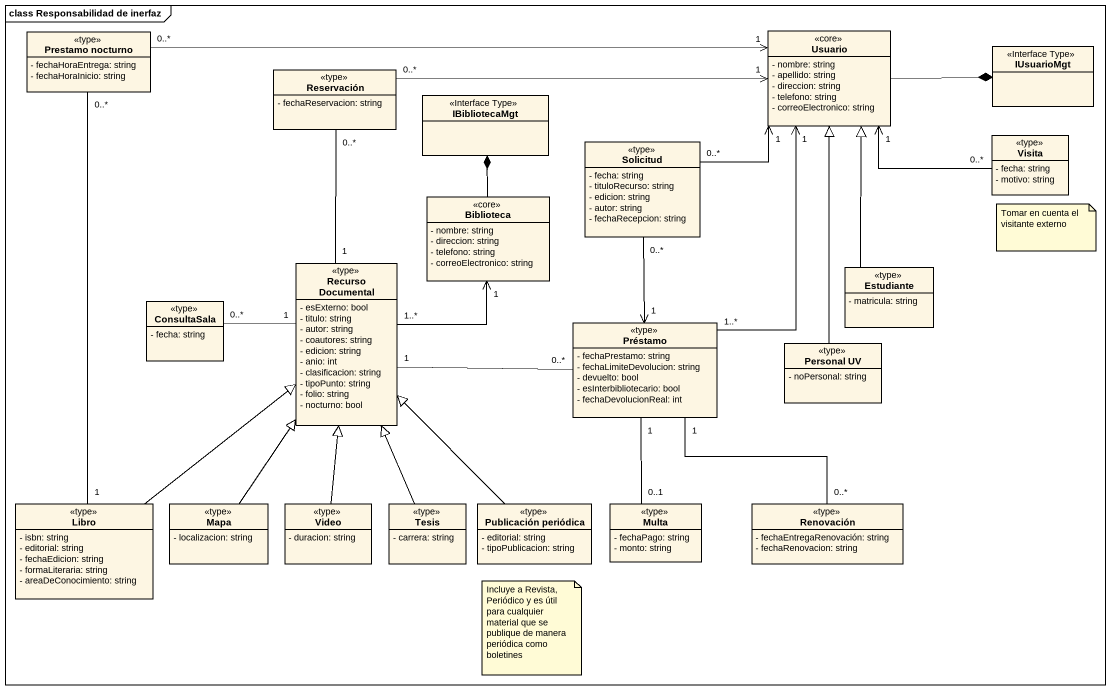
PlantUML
@startuml
mainframe class Responsabilidad de inerfaz
hide circle
hide empty members
skinparam classAttributeIconSize 0
class "Prestamo nocturno" as Prestamo_nocturno <<type>> {
  - fechaHoraEntrega: string
  - fechaHoraInicio: string
}
class Usuario <<core>> {
  - nombre: string
  - apellido: string
  - direccion: string
  - telefono: string
  - correoElectronico: string
}
class Reservación <<type>> {
  - fechaReservacion: string
}
class IUsuarioMgt <<Interface Type>>
class IBibliotecaMgt <<Interface Type>>
class Solicitud <<type>> {
  - fecha: string
  - tituloRecurso: string
  - edicion: string
  - autor: string
  - fechaRecepcion: string
}
class Visita <<type>> {
  - fecha: string
  - motivo: string
}
class Biblioteca <<core>> {
  - nombre: string
  - direccion: string
  - telefono: string
  - correoElectronico: string
}
class "Recurso Documental" as Recurso_Documental <<type>> {
  - esExterno: bool
  - titulo: string
  - autor: string
  - coautores: string
  - edicion: string
  - anio: int
  - clasificacion: string
  - tipoPunto: string
  - folio: string
  - nocturno: bool
}
class Estudiante <<type>> {
  - matricula: string
}
class ConsultaSala <<type>> {
  - fecha: string
}
class Préstamo <<type>> {
  - fechaPrestamo: string
  - fechaLimiteDevolucion: string
  - devuelto: bool
  - esInterbibliotecario: bool
  - fechaDevolucionReal: int
}
class "Personal UV" as Personal_UV <<type>> {
  - noPersonal: string
}
class Libro <<type>> {
  - isbn: string
  - editorial: string
  - fechaEdicion: string
  - formaLiteraria: string
  - areaDeConocimiento: string
}
class Mapa <<type>> {
  - localizacion: string
}
class Video <<type>> {
  - duracion: string
}
class Tesis <<type>> {
  - carrera: string
}
class "Publicación periódica" as Publicación_periódica <<type>> {
  - editorial: string
  - tipoPublicacion: string
}
class Multa <<type>> {
  - fechaPago: string
  - monto: string
}
class Renovación <<type>> {
  - fechaEntregaRenovación: string
  - fechaRenovacion: string
}
Prestamo_nocturno "0..*" -right-> "1" Usuario
Usuario "1" <-left- "0..*" Reservación
Usuario -right-* IUsuarioMgt
Usuario "1" <-- "1..*" Préstamo
Reservación "0..*" -- "1" Recurso_Documental
Solicitud "0..*" -right-> "1" Usuario
Solicitud "0..*" --> "1" Préstamo
Visita "0..*" -left-> "1" Usuario
Biblioteca -up-* IBibliotecaMgt
Recurso_Documental "1..*" -up-> "1" Biblioteca
Recurso_Documental "1" -left- "0..*" ConsultaSala
Recurso_Documental "1" -right- "0..*" Préstamo
Estudiante -up-|> Usuario
Préstamo "1" -- "0..1" Multa
Personal_UV -up-|> Usuario
Libro "1" -up- "0..*" Prestamo_nocturno
Libro -up-|> Recurso_Documental
Mapa -up-|> Recurso_Documental
Video -up-|> Recurso_Documental
Tesis -up-|> Recurso_Documental
Publicación_periódica -up-|> Recurso_Documental
Renovación "0..*" -up- "1" Préstamo
note as N1
  Tomar en cuenta el visitante externo
end note
note as N2
  Incluye a Revista, Periódico y es útil para cualquier material que se publique de manera periódica como boletines
end note
@enduml
